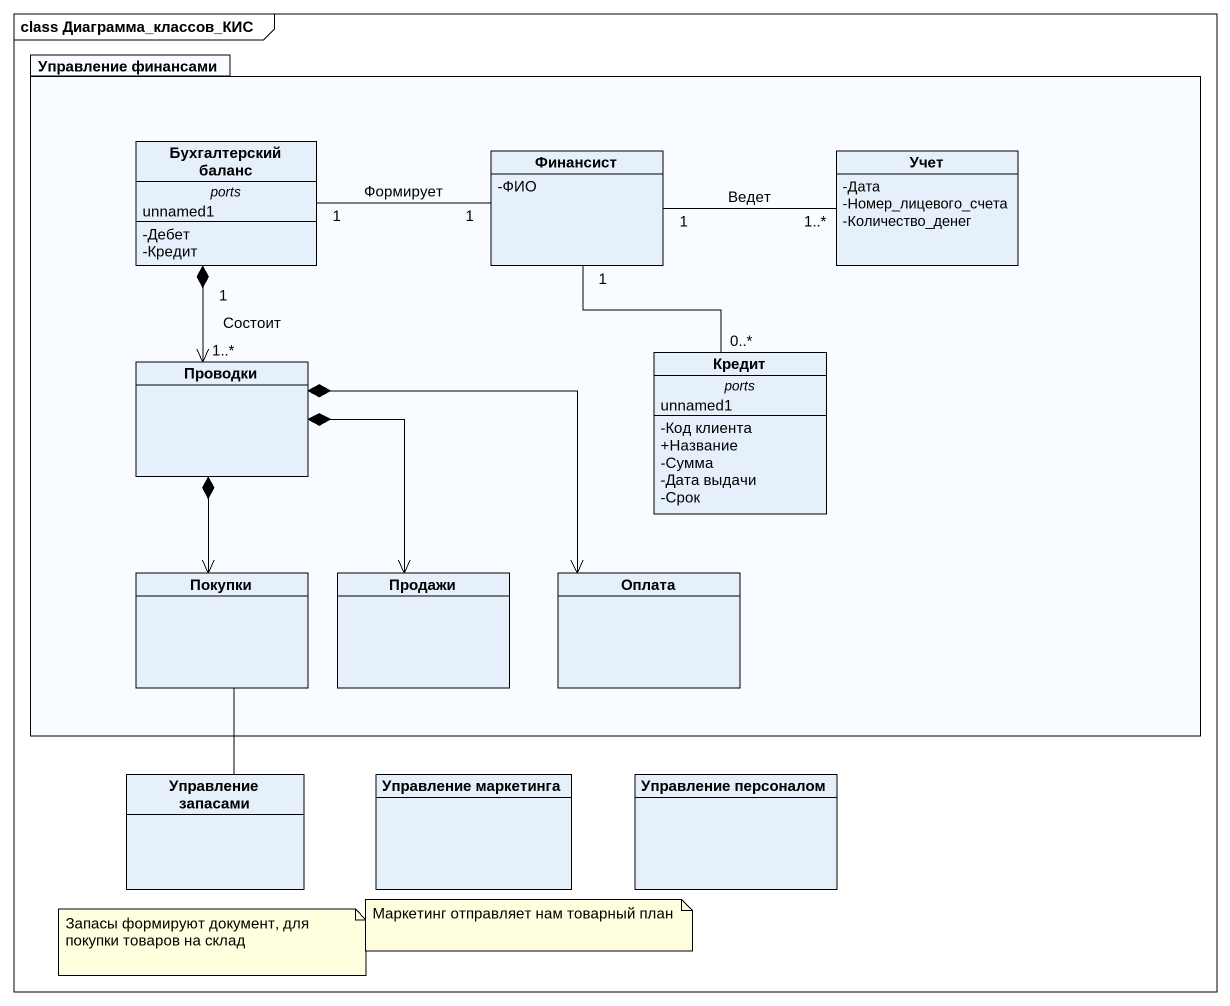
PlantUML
@startuml
mainframe class Диаграмма_классов_КИС
hide circle
hide empty members
skinparam classAttributeIconSize 0
package "Управление финансами" as Управление_финансами {
  class "Бухгалтерский баланс" as Бухгалтерский_баланс {
    -- ports --
    unnamed1
    --
    -Дебет
    -Кредит
  }
  class Финансист {
    -ФИО
  }
  class Учет {
    -Дата
    -Номер_лицевого_счета
    -Количество_денег
  }
  class Проводки
  class Кредит {
    -- ports --
    unnamed1
    --
    -Код клиента
    +Название
    -Сумма
    -Дата выдачи
    -Срок
  }
  class Покупки
  class Продажи
  class Оплата
}
class "Управление запасами" as Управление_запасами
class "Управление маркетинга" as Управление_маркетинга
class "Управление персоналом" as Управление_персоналом
Бухгалтерский_баланс "1" -right- "1" Финансист : Формирует
Бухгалтерский_баланс "1" *--> "1..*" Проводки : Состоит
Финансист "1" -right- "1..*" Учет : Ведет
Финансист "1" -- "0..*" Кредит
Проводки *--> Покупки
Проводки *--> Продажи
Проводки *-right-> Оплата
Управление_запасами -up- Покупки
note as N1
  Запасы формируют документ, для покупки товаров на склад
end note
note as N2
  Маркетинг отправляет нам товарный план
end note
@enduml
